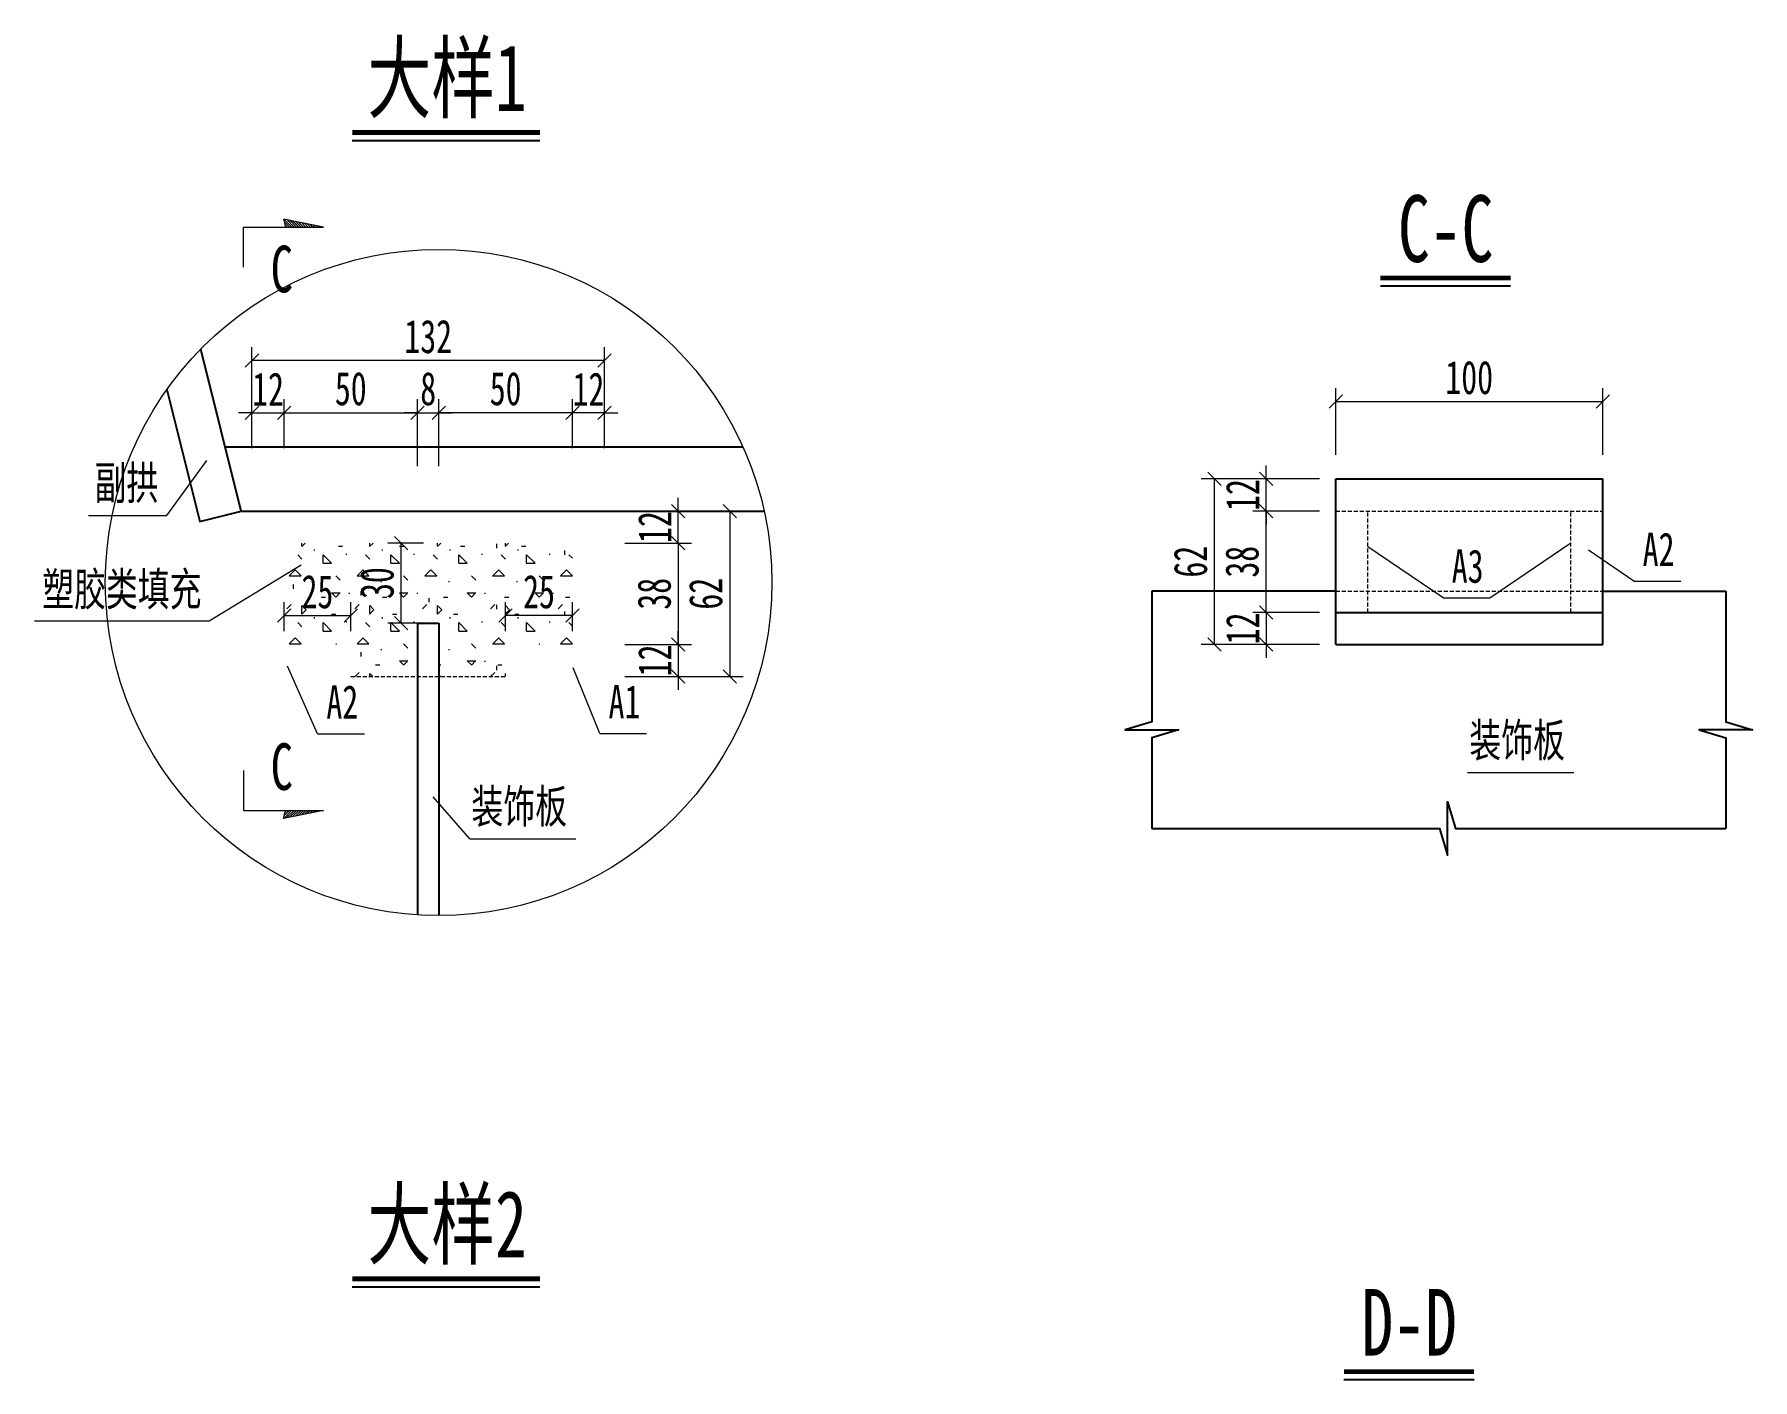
# Model space of a CAD drawing. Header units: millimetres. Extents: x 540604 to 792292, y 37533 to 153832.
# Drawn here: x 618600 to 619243, y 38298 to 38802 of the extents above; entities that cross this region are included whole.
import ezdxf
from ezdxf.enums import TextEntityAlignment as Align

# ---------------------------------------------------------------- set-up
doc = ezdxf.new("R2010")
doc.units = ezdxf.units.MM
doc.linetypes.add('DASHED', pattern=[0.75, 0.5, -0.25])
doc.layers.get('Defpoints').update_dxf_attribs({"color": 8})
for name, color, linetype, lineweight in [('Dim', 4, 'Continuous', 15), ('文字', 7, 'Continuous', 15), ('标注线及字体', 2, 'Continuous', 15), ('细实线', 4, 'Continuous', 15), ('虚线', 7, 'DASHED', 13), ('钢板粗线', 1, 'Continuous', 25)]:
    doc.layers.add(name, color=color, linetype=linetype, lineweight=lineweight)
doc.styles.add('111', font='', dxfattribs={"width": 0.7})
doc.styles.add('BM_Dim', font='', dxfattribs={"width": 0.85})
doc.styles.get('111').set_extended_font_data('仿宋_GB2312')
doc.styles.get('BM_Dim').set_extended_font_data('仿宋_GB2312')
doc.dimstyles.new('200', dxfattribs={"dimscale": 0, "dimtxt": 2.5, "dimasz": 1, "dimexe": 1, "dimexo": 1, "dimgap": 0.6, "dimtad": 1, "dimdec": 0, "dimdsep": 46, "dimtxsty": '111', "dimblk": 'OBLIQUE', "dimcen": 0, "dimclrd": 4, "dimclre": 4, "dimclrt": 4, "dimadec": 1, "dimazin": 2, "dimtfac": 1, "dimtdec": 0, "dimtix": 1, "dimtmove": 2, "dimatfit": 3, "dimfxl": 4, "dimfxlon": 1, "dimtolj": 1, "dimlwd": -1, "dimlwe": -1, "dimarcsym": 0})

# ---------------------------------------------------------------- blocks, each defined once
blk = doc.blocks.new('剖面箭头')
at = {"ltscale": 10}
h = blk.add_hatch(dxfattribs=at)
h.set_pattern_fill('ANSI31', color=2, style=0)
h.set_pattern_definition([(45, (-182.99888, -777.8594), (-0.088388348, 0.088388348), [])])
h.paths.add_polyline_path([(6, -3), (3.15, -3), (3, -3.6)])
at = {"color": 3, "ltscale": 10}
blk.add_line((0, 0), (0, -3), dxfattribs=at)
at = {"color": 2, "ltscale": 10}
for p, q in [((0, -3), (6, -3)), ((6, -3), (3, -3.6)), ((3, -3.6), (3.15, -3))]:
    blk.add_line(p, q, dxfattribs=at)
blk = doc.blocks.new('_Oblique')
at = {"color": 0, "linetype": 'ByBlock', "lineweight": -2}
blk.add_line((-0.5, -0.5), (0.5, 0.5), dxfattribs=at)
blk = doc.blocks.new('*D43')
at = {"layer": 'Defpoints', "color": 0, "transparency": 16777216}
for p in [(618802.88, 38623.72), (618840.99, 38623.72), (618802.88, 38611.72)]:
    blk.add_point(p, dxfattribs=at)
at = {"layer": '细实线', "color": 4, "transparency": 16777216}
for p, q in [((618840.99, 38623.72), (618840.99, 38628.72)), ((618820.99, 38623.72), (618845.99, 38623.72)), ((618840.99, 38611.72), (618840.99, 38623.72)), ((618820.99, 38611.72), (618845.99, 38611.72)), ((618840.99, 38611.72), (618840.99, 38606.72))]:
    blk.add_line(p, q, dxfattribs=at)
at = {"layer": '细实线', "color": 4, "transparency": 16777216, "xscale": 5, "yscale": 5, "zscale": 5}
for p, rotation in [((618840.99, 38623.72), 270), ((618840.99, 38611.72), 90)]:
    blk.add_blockref('_Oblique', p, dxfattribs=dict(at, rotation=rotation))
at = {"layer": '细实线', "color": 4, "transparency": 16777216, "insert": (618832.18, 38617.72), "char_height": 12.5, "attachment_point": 5, "rotation": 90, "style": '111'}
blk.add_mtext('\\A1;12', dxfattribs=at)
blk = doc.blocks.new('*D44')
at = {"layer": 'Defpoints', "color": 0, "transparency": 16777216}
for p in [(618802.88, 38611.72), (618802.88, 38573.72), (618840.99, 38573.72)]:
    blk.add_point(p, dxfattribs=at)
at = {"layer": '细实线', "color": 4, "transparency": 16777216}
for p, q in [((618820.99, 38611.72), (618845.99, 38611.72)), ((618840.99, 38611.72), (618840.99, 38573.72)), ((618820.99, 38573.72), (618845.99, 38573.72))]:
    blk.add_line(p, q, dxfattribs=at)
at = {"layer": '细实线', "color": 4, "transparency": 16777216, "xscale": 5, "yscale": 5, "zscale": 5}
for p, rotation in [((618840.99, 38611.72), 90), ((618840.99, 38573.72), 270)]:
    blk.add_blockref('_Oblique', p, dxfattribs=dict(at, rotation=rotation))
at = {"layer": '细实线', "color": 4, "transparency": 16777216, "insert": (618832.05, 38592.72), "char_height": 12.5, "attachment_point": 5, "rotation": 90, "style": '111'}
blk.add_mtext('\\A1;38', dxfattribs=at)
blk = doc.blocks.new('*D45')
at = {"layer": 'Defpoints', "color": 0, "transparency": 16777216}
for p in [(618802.88, 38573.72), (618802.88, 38561.72), (618840.99, 38561.72)]:
    blk.add_point(p, dxfattribs=at)
at = {"layer": '细实线', "color": 4, "transparency": 16777216}
for p, q in [((618840.99, 38573.72), (618840.99, 38578.72)), ((618820.99, 38573.72), (618845.99, 38573.72)), ((618840.99, 38573.72), (618840.99, 38561.72)), ((618820.99, 38561.72), (618845.99, 38561.72)), ((618840.99, 38561.72), (618840.99, 38556.72))]:
    blk.add_line(p, q, dxfattribs=at)
at = {"layer": '细实线', "color": 4, "transparency": 16777216, "xscale": 5, "yscale": 5, "zscale": 5}
for p, rotation in [((618840.99, 38573.72), 270), ((618840.99, 38561.72), 90)]:
    blk.add_blockref('_Oblique', p, dxfattribs=dict(at, rotation=rotation))
at = {"layer": '细实线', "color": 4, "transparency": 16777216, "insert": (618832.18, 38567.72), "char_height": 12.5, "attachment_point": 5, "rotation": 90, "style": '111'}
blk.add_mtext('\\A1;12', dxfattribs=at)
blk = doc.blocks.new('*D46')
at = {"layer": 'Defpoints', "color": 0, "transparency": 16777216}
for p in [(618814.88, 38623.72), (618814.88, 38561.72), (618860.29, 38561.72)]:
    blk.add_point(p, dxfattribs=at)
at = {"layer": '细实线', "color": 4, "transparency": 16777216}
for p, q in [((618840.29, 38623.72), (618865.29, 38623.72)), ((618860.29, 38623.72), (618860.29, 38561.72)), ((618840.29, 38561.72), (618865.29, 38561.72))]:
    blk.add_line(p, q, dxfattribs=at)
at = {"layer": '细实线', "color": 4, "transparency": 16777216, "xscale": 5, "yscale": 5, "zscale": 5}
for p, rotation in [((618860.29, 38623.72), 90), ((618860.29, 38561.72), 270)]:
    blk.add_blockref('_Oblique', p, dxfattribs=dict(at, rotation=rotation))
at = {"layer": '细实线', "color": 4, "transparency": 16777216, "insert": (618851.34, 38592.72), "char_height": 12.5, "attachment_point": 5, "rotation": 90, "style": '111'}
blk.add_mtext('\\A1;62', dxfattribs=at)
blk = doc.blocks.new('*D47')
at = {"layer": 'Defpoints', "color": 0, "transparency": 16777216}
for p in [(618718.36, 38584.62), (618693.36, 38573.72), (618718.36, 38573.72)]:
    blk.add_point(p, dxfattribs=at)
at = {"layer": '细实线', "color": 4, "transparency": 16777216}
for p, q in [((618693.36, 38578.72), (618693.36, 38589.62)), ((618718.36, 38578.72), (618718.36, 38589.62)), ((618693.36, 38584.62), (618718.36, 38584.62))]:
    blk.add_line(p, q, dxfattribs=at)
at = {"layer": '细实线', "color": 4, "transparency": 16777216, "xscale": 5, "yscale": 5, "zscale": 5, "rotation": 180}
blk.add_blockref('_Oblique', (618693.36, 38584.62), dxfattribs=at)
at = {"layer": '细实线', "color": 4, "transparency": 16777216, "xscale": 5, "yscale": 5, "zscale": 5}
blk.add_blockref('_Oblique', (618718.36, 38584.62), dxfattribs=at)
at = {"layer": '细实线', "color": 4, "transparency": 16777216, "insert": (618705.86, 38593.43), "char_height": 12.5, "attachment_point": 5, "style": '111'}
blk.add_mtext('\\A1;25', dxfattribs=at)
blk = doc.blocks.new('*D48')
at = {"layer": 'Defpoints', "color": 0, "transparency": 16777216}
for p in [(619099.26, 38585.72), (619061.15, 38573.72), (619099.26, 38573.72)]:
    blk.add_point(p, dxfattribs=at)
at = {"layer": '细实线', "color": 4, "transparency": 16777216}
for p, q in [((619061.15, 38585.72), (619061.15, 38590.72)), ((619081.15, 38585.72), (619056.15, 38585.72)), ((619061.15, 38585.72), (619061.15, 38573.72)), ((619081.15, 38573.72), (619056.15, 38573.72)), ((619061.15, 38573.72), (619061.15, 38568.72))]:
    blk.add_line(p, q, dxfattribs=at)
at = {"layer": '细实线', "color": 4, "transparency": 16777216, "xscale": 5, "yscale": 5, "zscale": 5}
for p, rotation in [((619061.15, 38585.72), 270), ((619061.15, 38573.72), 90)]:
    blk.add_blockref('_Oblique', p, dxfattribs=dict(at, rotation=rotation))
at = {"layer": '细实线', "color": 4, "transparency": 16777216, "insert": (619052.34, 38579.72), "char_height": 12.5, "attachment_point": 5, "rotation": 90, "style": '111'}
blk.add_mtext('\\A1;12', dxfattribs=at)
blk = doc.blocks.new('*D49')
at = {"layer": 'Defpoints', "color": 0, "transparency": 16777216}
for p in [(619061.15, 38623.72), (619099.26, 38623.72), (619099.26, 38585.72)]:
    blk.add_point(p, dxfattribs=at)
at = {"layer": '细实线', "color": 4, "transparency": 16777216}
for p, q in [((619081.15, 38623.72), (619056.15, 38623.72)), ((619061.15, 38585.72), (619061.15, 38623.72)), ((619081.15, 38585.72), (619056.15, 38585.72))]:
    blk.add_line(p, q, dxfattribs=at)
at = {"layer": '细实线', "color": 4, "transparency": 16777216, "xscale": 5, "yscale": 5, "zscale": 5}
for p, rotation in [((619061.15, 38623.72), 90), ((619061.15, 38585.72), 270)]:
    blk.add_blockref('_Oblique', p, dxfattribs=dict(at, rotation=rotation))
at = {"layer": '细实线', "color": 4, "transparency": 16777216, "insert": (619052.21, 38604.72), "char_height": 12.5, "attachment_point": 5, "rotation": 90, "style": '111'}
blk.add_mtext('\\A1;38', dxfattribs=at)
blk = doc.blocks.new('*D50')
at = {"layer": 'Defpoints', "color": 0, "transparency": 16777216}
for p in [(619061.15, 38635.72), (619099.26, 38635.72), (619099.26, 38623.72)]:
    blk.add_point(p, dxfattribs=at)
at = {"layer": '细实线', "color": 4, "transparency": 16777216}
for p, q in [((619061.15, 38635.72), (619061.15, 38640.72)), ((619081.15, 38635.72), (619056.15, 38635.72)), ((619061.15, 38623.72), (619061.15, 38635.72)), ((619081.15, 38623.72), (619056.15, 38623.72)), ((619061.15, 38623.72), (619061.15, 38618.72))]:
    blk.add_line(p, q, dxfattribs=at)
at = {"layer": '细实线', "color": 4, "transparency": 16777216, "xscale": 5, "yscale": 5, "zscale": 5}
for p, rotation in [((619061.15, 38635.72), 270), ((619061.15, 38623.72), 90)]:
    blk.add_blockref('_Oblique', p, dxfattribs=dict(at, rotation=rotation))
at = {"layer": '细实线', "color": 4, "transparency": 16777216, "insert": (619052.34, 38629.72), "char_height": 12.5, "attachment_point": 5, "rotation": 90, "style": '111'}
blk.add_mtext('\\A1;12', dxfattribs=at)
blk = doc.blocks.new('*D51')
at = {"layer": 'Defpoints', "color": 0, "transparency": 16777216}
for p in [(619041.86, 38635.72), (619087.26, 38635.72), (619087.26, 38573.72)]:
    blk.add_point(p, dxfattribs=at)
at = {"layer": '细实线', "color": 4, "transparency": 16777216}
for p, q in [((619061.86, 38635.72), (619036.86, 38635.72)), ((619041.86, 38573.72), (619041.86, 38635.72)), ((619061.86, 38573.72), (619036.86, 38573.72))]:
    blk.add_line(p, q, dxfattribs=at)
at = {"layer": '细实线', "color": 4, "transparency": 16777216, "xscale": 5, "yscale": 5, "zscale": 5}
for p, rotation in [((619041.86, 38635.72), 90), ((619041.86, 38573.72), 270)]:
    blk.add_blockref('_Oblique', p, dxfattribs=dict(at, rotation=rotation))
at = {"layer": '细实线', "color": 4, "transparency": 16777216, "insert": (619032.91, 38604.72), "char_height": 12.5, "attachment_point": 5, "rotation": 90, "style": '111'}
blk.add_mtext('\\A1;62', dxfattribs=at)
blk = doc.blocks.new('*D52')
at = {"layer": 'Defpoints', "color": 0, "transparency": 16777216}
for p in [(619187.26, 38664.74), (619087.26, 38635.72), (619187.26, 38635.72)]:
    blk.add_point(p, dxfattribs=at)
at = {"layer": '细实线', "color": 4, "transparency": 16777216}
for p, q in [((619087.26, 38644.74), (619087.26, 38669.74)), ((619087.26, 38664.74), (619187.26, 38664.74)), ((619187.26, 38644.74), (619187.26, 38669.74))]:
    blk.add_line(p, q, dxfattribs=at)
at = {"layer": '细实线', "color": 4, "transparency": 16777216, "xscale": 5, "yscale": 5, "zscale": 5, "rotation": 180}
blk.add_blockref('_Oblique', (619087.26, 38664.74), dxfattribs=at)
at = {"layer": '细实线', "color": 4, "transparency": 16777216, "xscale": 5, "yscale": 5, "zscale": 5}
blk.add_blockref('_Oblique', (619187.26, 38664.74), dxfattribs=at)
at = {"layer": '细实线', "color": 4, "transparency": 16777216, "insert": (619137.26, 38673.69), "char_height": 12.5, "attachment_point": 5, "style": '111'}
blk.add_mtext('\\A1;100', dxfattribs=at)
blk = doc.blocks.new('*D53')
at = {"layer": 'Defpoints', "color": 0, "transparency": 16777216}
for p in [(618776.36, 38584.62), (618776.36, 38573.72), (618801.36, 38573.72)]:
    blk.add_point(p, dxfattribs=at)
at = {"layer": '细实线', "color": 4, "transparency": 16777216}
for p, q in [((618776.36, 38578.72), (618776.36, 38589.62)), ((618801.36, 38578.72), (618801.36, 38589.62)), ((618801.36, 38584.62), (618776.36, 38584.62))]:
    blk.add_line(p, q, dxfattribs=at)
at = {"layer": '细实线', "color": 4, "transparency": 16777216, "xscale": 5, "yscale": 5, "zscale": 5, "rotation": 180}
blk.add_blockref('_Oblique', (618776.36, 38584.62), dxfattribs=at)
at = {"layer": '细实线', "color": 4, "transparency": 16777216, "xscale": 5, "yscale": 5, "zscale": 5}
blk.add_blockref('_Oblique', (618801.36, 38584.62), dxfattribs=at)
at = {"layer": '细实线', "color": 4, "transparency": 16777216, "insert": (618788.86, 38593.43), "char_height": 12.5, "attachment_point": 5, "style": '111'}
blk.add_mtext('\\A1;25', dxfattribs=at)
blk = doc.blocks.new('*D54')
at = {"layer": 'Defpoints', "color": 0, "transparency": 16777216}
for p in [(618693.36, 38660.57), (618681.36, 38642.31), (618693.36, 38642.31)]:
    blk.add_point(p, dxfattribs=at)
at = {"layer": '细实线', "color": 4, "transparency": 16777216}
for p, q in [((618681.36, 38647.31), (618681.36, 38665.57)), ((618693.36, 38647.31), (618693.36, 38665.57)), ((618681.36, 38660.57), (618676.36, 38660.57)), ((618681.36, 38660.57), (618693.36, 38660.57)), ((618693.36, 38660.57), (618698.36, 38660.57))]:
    blk.add_line(p, q, dxfattribs=at)
at = {"layer": '细实线', "color": 4, "transparency": 16777216, "xscale": 5, "yscale": 5, "zscale": 5}
blk.add_blockref('_Oblique', (618681.36, 38660.57), dxfattribs=at)
at = {"layer": '细实线', "color": 4, "transparency": 16777216, "xscale": 5, "yscale": 5, "zscale": 5, "rotation": 180}
blk.add_blockref('_Oblique', (618693.36, 38660.57), dxfattribs=at)
at = {"layer": '细实线', "color": 4, "transparency": 16777216, "insert": (618687.36, 38669.39), "char_height": 12.5, "attachment_point": 5, "style": '111'}
blk.add_mtext('\\A1;12', dxfattribs=at)
blk = doc.blocks.new('*D55')
at = {"layer": 'Defpoints', "color": 0, "transparency": 16777216}
for p in [(618743.36, 38660.57), (618693.36, 38642.31), (618743.36, 38630.31)]:
    blk.add_point(p, dxfattribs=at)
at = {"layer": '细实线', "color": 4, "transparency": 16777216}
for p, q in [((618693.36, 38647.31), (618693.36, 38665.57)), ((618743.36, 38640.57), (618743.36, 38665.57)), ((618693.36, 38660.57), (618743.36, 38660.57))]:
    blk.add_line(p, q, dxfattribs=at)
at = {"layer": '细实线', "color": 4, "transparency": 16777216, "xscale": 5, "yscale": 5, "zscale": 5, "rotation": 180}
blk.add_blockref('_Oblique', (618693.36, 38660.57), dxfattribs=at)
at = {"layer": '细实线', "color": 4, "transparency": 16777216, "xscale": 5, "yscale": 5, "zscale": 5}
blk.add_blockref('_Oblique', (618743.36, 38660.57), dxfattribs=at)
at = {"layer": '细实线', "color": 4, "transparency": 16777216, "insert": (618718.36, 38669.52), "char_height": 12.5, "attachment_point": 5, "style": '111'}
blk.add_mtext('\\A1;50', dxfattribs=at)
blk = doc.blocks.new('*D56')
at = {"layer": 'Defpoints', "color": 0, "transparency": 16777216}
for p in [(618751.36, 38660.57), (618743.36, 38630.31), (618751.36, 38630.31)]:
    blk.add_point(p, dxfattribs=at)
at = {"layer": '细实线', "color": 4, "transparency": 16777216}
for p, q in [((618743.36, 38640.57), (618743.36, 38665.57)), ((618751.36, 38640.57), (618751.36, 38665.57)), ((618743.36, 38660.57), (618738.36, 38660.57)), ((618743.36, 38660.57), (618751.36, 38660.57)), ((618751.36, 38660.57), (618756.36, 38660.57))]:
    blk.add_line(p, q, dxfattribs=at)
at = {"layer": '细实线', "color": 4, "transparency": 16777216, "xscale": 5, "yscale": 5, "zscale": 5}
blk.add_blockref('_Oblique', (618743.36, 38660.57), dxfattribs=at)
at = {"layer": '细实线', "color": 4, "transparency": 16777216, "xscale": 5, "yscale": 5, "zscale": 5, "rotation": 180}
blk.add_blockref('_Oblique', (618751.36, 38660.57), dxfattribs=at)
at = {"layer": '细实线', "color": 4, "transparency": 16777216, "insert": (618747.36, 38669.52), "char_height": 12.5, "attachment_point": 5, "style": '111'}
blk.add_mtext('\\A1;8', dxfattribs=at)
blk = doc.blocks.new('*D57')
at = {"layer": 'Defpoints', "color": 0, "transparency": 16777216}
for p in [(618801.36, 38660.57), (618801.36, 38642.31), (618813.36, 38642.31)]:
    blk.add_point(p, dxfattribs=at)
at = {"layer": '细实线', "color": 4, "transparency": 16777216}
for p, q in [((618801.36, 38647.31), (618801.36, 38665.57)), ((618813.36, 38647.31), (618813.36, 38665.57)), ((618801.36, 38660.57), (618796.36, 38660.57)), ((618813.36, 38660.57), (618801.36, 38660.57)), ((618813.36, 38660.57), (618818.36, 38660.57))]:
    blk.add_line(p, q, dxfattribs=at)
at = {"layer": '细实线', "color": 4, "transparency": 16777216, "xscale": 5, "yscale": 5, "zscale": 5}
blk.add_blockref('_Oblique', (618801.36, 38660.57), dxfattribs=at)
at = {"layer": '细实线', "color": 4, "transparency": 16777216, "xscale": 5, "yscale": 5, "zscale": 5, "rotation": 180}
blk.add_blockref('_Oblique', (618813.36, 38660.57), dxfattribs=at)
at = {"layer": '细实线', "color": 4, "transparency": 16777216, "insert": (618807.36, 38669.39), "char_height": 12.5, "attachment_point": 5, "style": '111'}
blk.add_mtext('\\A1;12', dxfattribs=at)
blk = doc.blocks.new('*D58')
at = {"layer": 'Defpoints', "color": 0, "transparency": 16777216}
for p in [(618751.36, 38660.57), (618801.36, 38642.31), (618751.36, 38630.31)]:
    blk.add_point(p, dxfattribs=at)
at = {"layer": '细实线', "color": 4, "transparency": 16777216}
for p, q in [((618751.36, 38640.57), (618751.36, 38665.57)), ((618801.36, 38647.31), (618801.36, 38665.57)), ((618801.36, 38660.57), (618751.36, 38660.57))]:
    blk.add_line(p, q, dxfattribs=at)
at = {"layer": '细实线', "color": 4, "transparency": 16777216, "xscale": 5, "yscale": 5, "zscale": 5, "rotation": 180}
blk.add_blockref('_Oblique', (618751.36, 38660.57), dxfattribs=at)
at = {"layer": '细实线', "color": 4, "transparency": 16777216, "xscale": 5, "yscale": 5, "zscale": 5}
blk.add_blockref('_Oblique', (618801.36, 38660.57), dxfattribs=at)
at = {"layer": '细实线', "color": 4, "transparency": 16777216, "insert": (618776.36, 38669.52), "char_height": 12.5, "attachment_point": 5, "style": '111'}
blk.add_mtext('\\A1;50', dxfattribs=at)
blk = doc.blocks.new('*D59')
at = {"layer": 'Defpoints', "color": 0, "transparency": 16777216}
for p in [(618681.36, 38680.1), (618681.36, 38642.31), (618813.36, 38642.31)]:
    blk.add_point(p, dxfattribs=at)
at = {"layer": '细实线', "color": 4, "transparency": 16777216}
for p, q in [((618681.36, 38660.1), (618681.36, 38685.1)), ((618813.36, 38660.1), (618813.36, 38685.1)), ((618813.36, 38680.1), (618681.36, 38680.1))]:
    blk.add_line(p, q, dxfattribs=at)
at = {"layer": '细实线', "color": 4, "transparency": 16777216, "xscale": 5, "yscale": 5, "zscale": 5, "rotation": 180}
blk.add_blockref('_Oblique', (618681.36, 38680.1), dxfattribs=at)
at = {"layer": '细实线', "color": 4, "transparency": 16777216, "xscale": 5, "yscale": 5, "zscale": 5}
blk.add_blockref('_Oblique', (618813.36, 38680.1), dxfattribs=at)
at = {"layer": '细实线', "color": 4, "transparency": 16777216, "insert": (618747.36, 38689.04), "char_height": 12.5, "attachment_point": 5, "style": '111'}
blk.add_mtext('\\A1;132', dxfattribs=at)
blk = doc.blocks.new('*D60')
at = {"layer": 'Defpoints', "color": 0, "transparency": 16777216}
for p in [(618737.22, 38611.72), (618750.56, 38611.72), (618750.56, 38581.72)]:
    blk.add_point(p, dxfattribs=at)
at = {"layer": '细实线', "color": 4, "transparency": 16777216}
for p, q in [((618745.56, 38611.72), (618732.22, 38611.72)), ((618737.22, 38581.72), (618737.22, 38611.72)), ((618745.56, 38581.72), (618732.22, 38581.72))]:
    blk.add_line(p, q, dxfattribs=at)
at = {"layer": '细实线', "color": 4, "transparency": 16777216, "xscale": 5, "yscale": 5, "zscale": 5}
for p, rotation in [((618737.22, 38611.72), 90), ((618737.22, 38581.72), 270)]:
    blk.add_blockref('_Oblique', p, dxfattribs=dict(at, rotation=rotation))
at = {"layer": '细实线', "color": 4, "transparency": 16777216, "insert": (618728.27, 38596.72), "char_height": 12.5, "attachment_point": 5, "rotation": 90, "style": '111'}
blk.add_mtext('\\A1;30', dxfattribs=at)

msp = doc.modelspace()

# ---------------------------------------------------------------- hatches: boundary and pattern name
at = {"layer": '细实线'}
h = msp.add_hatch(dxfattribs=at)
h.set_pattern_fill('CONCRE', color=8)
h.set_pattern_definition([(0, (-6411.43, -4982.28), (25.4, 25.4), [3.175, -22.225]), (90, (-6411.43, -4982.28), (-25.4, 25.4), [3.175, -22.225]), (135, (-6408.255, -4982.28), (-25.39999996, 2e-15), [4.4901282, -31.4308973]), (0, (-6408.255, -4967.993), (25.4, 25.4), [3.175, -22.225]), (45, (-6406.668, -4969.58), (0, 25.39999996), [2.2450628, -33.6759601]), (135, (-6406.668, -4969.58), (-25.39999996, 2e-15), [2.2450628, -33.6759601]), (0, (-6398.73, -4961.643), (25.4, 25.4), [4.4901282, -20.9098718]), (45, (-6398.73, -4961.643), (0, 25.39999996), [3.175, -32.7460254]), (135, (-6394.24, -4961.643), (-25.39999996, 2e-15), [3.175, -32.7460254]), (90, (-6393.968, -4975.93), (-25.4, 25.4), [3.175, -22.225]), (45, (-6393.968, -4975.93), (0, 25.39999996), [2.2450628, -33.6759601]), (135, (-6392.38, -4974.343), (-25.39999996, 2e-15), [2.2450628, -33.6759601]), (0, (-6408.255, -4975.93), (25.4, 25.4), [1.5875, -21.2725]), (0, (-6389.205, -4969.58), (25.4, 25.4), [1.5875, -21.2725]), (90, (-6397.143, -4966.405), (-25.4, 25.4), [1.5875, -21.2725]), (135, (-6393.968, -4980.693), (-25.39999996, 2e-15), [2.2450628, -33.6759601]), (135, (-6405.08, -4963.23), (-25.39999996, 2e-15), [2.2450628, -33.6759601]), (45, (-6399.524, -4973.946), (0, 25.39999996), [2.2450628, -33.6759601]), (90, (-6402.7, -4979.105), (-25.4, 25.4), [0.396875, -25.003125]), (90, (-6401.509, -4968.39), (-25.4, 25.4), [0.396875, -25.003125]), (90, (-6389.602, -4964.024), (-25.4, 25.4), [0.396875, -25.003125]), (90, (-6389.205, -4977.518), (-25.4, 25.4), [0.396875, -25.003125])])
h.paths.add_polyline_path([(618693.36, 38573.72), (618693.36, 38611.72), (618801.36, 38611.72), (618801.36, 38573.72), (618776.36, 38573.72), (618776.36, 38561.72), (618751.36, 38561.72), (618751.36, 38581.72), (618743.36, 38581.72), (618743.36, 38561.72), (618718.36, 38561.72), (618718.36, 38573.72)])

# ---------------------------------------------------------------- linework, layer by layer
at = {"color": 4}
for p, q in [((618718.88, 38762.56), (618789.18, 38762.56)), ((619104.02, 38708.05), (619152.75, 38708.05)), ((618718.88, 38333.01), (618789.18, 38333.01)), ((619090.34, 38298.23), (619139.07, 38298.23))]:
    msp.add_line(p, q, dxfattribs=at)
at = {"color": 6, "const_width": 1.8}
for points in [[(618718.88, 38765.56), (618789.18, 38765.56)], [(619104.02, 38711.05), (619152.75, 38711.05)], [(618718.88, 38336.01), (618789.18, 38336.01)], [(619090.34, 38301.23), (619139.07, 38301.23)]]:
    msp.add_lwpolyline(points, dxfattribs=at)
at = {"color": 4}
for points in [[(619018.38, 38593.72), (619018.38, 38544.74), (619008.38, 38541.74), (619028.38, 38541.74), (619018.38, 38538.74), (619018.38, 38534.74), (619018.38, 38504.77)], [(619233.4, 38593.72), (619233.4, 38544.74), (619243.4, 38541.74), (619223.4, 38541.74), (619233.4, 38538.74), (619233.4, 38534.74), (619233.4, 38504.77)], [(619018.38, 38504.77), (619126.15, 38504.77), (619129.15, 38494.77), (619129.15, 38514.77), (619132.15, 38504.77), (619136.15, 38504.77), (619233.4, 38504.77)]]:
    msp.add_lwpolyline(points, dxfattribs=at)
at = {"layer": '细实线'}
for p, q in [((618649.43, 38622.1), (618664.43, 38642.68)), ((618620.1, 38622.1), (618649.43, 38622.1)), ((619127.44, 38591.14), (619099.26, 38610.32)), ((619144.94, 38591.14), (619175.26, 38611.79)), ((619198.94, 38597.46), (619181.95, 38609.03)), ((618665.27, 38582.53), (618699.77, 38603.58)), ((619198.94, 38597.46), (619216.45, 38597.46)), ((619127.44, 38591.14), (619144.94, 38591.14)), ((618599.85, 38582.53), (618665.27, 38582.53)), ((618705.95, 38540.25), (618694.69, 38565.56)), ((618811.64, 38540.32), (618801.69, 38564.99)), ((618705.95, 38540.25), (618723.46, 38540.25)), ((618811.64, 38540.32), (618829.14, 38540.32)), ((619136.62, 38525.68), (619176.43, 38525.68)), ((618762.89, 38500.86), (618749.25, 38516.63)), ((618762.89, 38500.86), (618802.7, 38500.86))]:
    msp.add_line(p, q, dxfattribs=at)
msp.add_circle((618751.24, 38596.93), 124.82, dxfattribs=at)
at = {"layer": '虚线', "ltscale": 3}
for p, q in [((619087.26, 38623.72), (619187.26, 38623.72)), ((619099.26, 38585.72), (619099.26, 38623.72)), ((619175.26, 38585.72), (619175.26, 38623.72)), ((619087.26, 38593.72), (619187.26, 38593.72)), ((618718.36, 38561.72), (618776.36, 38561.72))]:
    msp.add_line(p, q, dxfattribs=at)
at = {"layer": '钢板粗线', "color": 8}
for p, q in [((618671.36, 38647.72), (618865.26, 38647.72)), ((618677.36, 38623.72), (618873.15, 38623.72))]:
    msp.add_line(p, q, dxfattribs=at)
at = {"layer": '钢板粗线'}
for p, q in [((619087.26, 38635.72), (619187.26, 38635.72)), ((619087.26, 38573.72), (619087.26, 38635.72)), ((619187.26, 38573.72), (619187.26, 38635.72)), ((619087.26, 38593.72), (619018.38, 38593.72)), ((619187.26, 38593.72), (619233.4, 38593.72)), ((618743.36, 38581.72), (618743.36, 38472.36)), ((618743.36, 38581.72), (618751.36, 38581.72)), ((618751.36, 38581.72), (618751.36, 38472.11)), ((619087.26, 38585.72), (619187.26, 38585.72)), ((619087.26, 38573.72), (619187.26, 38573.72))]:
    msp.add_line(p, q, dxfattribs=at)
at = {"layer": '钢板粗线', "color": 8}
msp.add_lwpolyline([(618649.49, 38669.23), (618661.83, 38619.84), (618677.36, 38623.72), (618662.19, 38684.4)], dxfattribs=at)

# ---------------------------------------------------------------- block references
at = {"layer": 'Dim', "yscale": 5, "zscale": 5}
for p, xscale, rotation in [((618678.15, 38715.14), -5, 180.0000000000327), ((618678.15, 38526.53), 5, 359.9999999999674)]:
    msp.add_blockref('剖面箭头', p, dxfattribs=dict(at, xscale=xscale, rotation=rotation))

# ---------------------------------------------------------------- texts
at = {"layer": '文字', "style": 'BM_Dim', "width": 0.7}
for p in [(618692.52, 38705.65), (618692.52, 38519.18)]:
    msp.add_text('C', height=17.5, dxfattribs=at).set_placement(p, align=Align.CENTER)
for s, p in [('副拱', (618634.34, 38624.3)), ('A2', (619208.17, 38599.4)), ('A3', (619136.66, 38593.08)), ('塑胶类填充', (618632.63, 38584.46)), ('A2', (618715.18, 38542.19)), ('A1', (618820.86, 38542.25)), ('装饰板', (619155.19, 38527.87)), ('装饰板', (618781.46, 38503.05))]:
    msp.add_text(s, height=12.5, dxfattribs=at).set_placement(p, align=Align.BOTTOM_CENTER)
at = {"layer": '标注线及字体', "color": 0, "style": '111', "width": 0.7}
for s, p in [('大样1', (618754.46, 38786.61)), ('C-C', (619128.43, 38729.56)), ('大样2', (618754.46, 38357.06)), ('D-D', (619114.76, 38319.74))]:
    msp.add_text(s, height=25, dxfattribs=at).set_placement(p, align=Align.MIDDLE)

# ---------------------------------------------------------------- dimensions: what is measured, and where the dimension line sits
at = {"layer": '细实线'}
for base, p1, p2, angle, picture, middle in [((618681.36, 38680.1), (618813.36, 38642.31), (618681.36, 38642.31), 180, '*D59', (618747.36, 38689.04)), ((618751.36, 38660.57), (618801.36, 38642.31), (618751.36, 38630.31), 180, '*D58', (618776.36, 38669.52)), ((618801.36, 38660.57), (618813.36, 38642.31), (618801.36, 38642.31), 180, '*D57', (618807.36, 38669.39)), ((619061.15, 38635.72), (619099.26, 38623.72), (619099.26, 38635.72), 270, '*D50', (619052.34, 38629.72)), ((619041.86, 38635.72), (619087.26, 38573.72), (619087.26, 38635.72), 270, '*D51', (619032.91, 38604.72)), ((618840.99, 38623.72), (618802.88, 38611.72), (618802.88, 38623.72), 90, '*D43', (618832.18, 38617.72)), ((618860.29, 38561.72), (618814.88, 38623.72), (618814.88, 38561.72), 90, '*D46', (618851.34, 38592.72)), ((619061.15, 38623.72), (619099.26, 38585.72), (619099.26, 38623.72), 270, '*D49', (619052.21, 38604.72)), ((618737.22, 38611.72), (618750.56, 38581.72), (618750.56, 38611.72), 90, '*D60', (618728.27, 38596.72)), ((618840.99, 38573.72), (618802.88, 38611.72), (618802.88, 38573.72), 90, '*D44', (618832.05, 38592.72)), ((618776.36, 38584.62), (618801.36, 38573.72), (618776.36, 38573.72), 180, '*D53', (618788.86, 38593.43)), ((619061.15, 38573.72), (619099.26, 38585.72), (619099.26, 38573.72), 270, '*D48', (619052.34, 38579.72)), ((618840.99, 38561.72), (618802.88, 38573.72), (618802.88, 38561.72), 90, '*D45', (618832.18, 38567.72))]:
    dim = msp.add_linear_dim(base=base, p1=p1, p2=p2, angle=angle, dimstyle='200', override={"dimscale": 5, "dimblk": 'Oblique'}, dxfattribs=at)
    dim.commit()
    dim.dimension.update_dxf_attribs({"geometry": picture, "text_midpoint": middle})
for base, p1, p2, picture, middle in [((618693.36, 38660.57), (618681.36, 38642.31), (618693.36, 38642.31), '*D54', (618687.36, 38669.39)), ((618743.36, 38660.57), (618693.36, 38642.31), (618743.36, 38630.31), '*D55', (618718.36, 38669.52)), ((618751.36, 38660.57), (618743.36, 38630.31), (618751.36, 38630.31), '*D56', (618747.36, 38669.52)), ((619187.26, 38664.74), (619087.26, 38635.72), (619187.26, 38635.72), '*D52', (619137.26, 38673.69)), ((618718.36, 38584.62), (618693.36, 38573.72), (618718.36, 38573.72), '*D47', (618705.86, 38593.43))]:
    dim = msp.add_linear_dim(base=base, p1=p1, p2=p2, dimstyle='200', override={"dimscale": 5, "dimblk": 'Oblique'}, dxfattribs=at)
    dim.commit()
    dim.dimension.update_dxf_attribs({"geometry": picture, "text_midpoint": middle})

doc.saveas('drawing.dxf')
